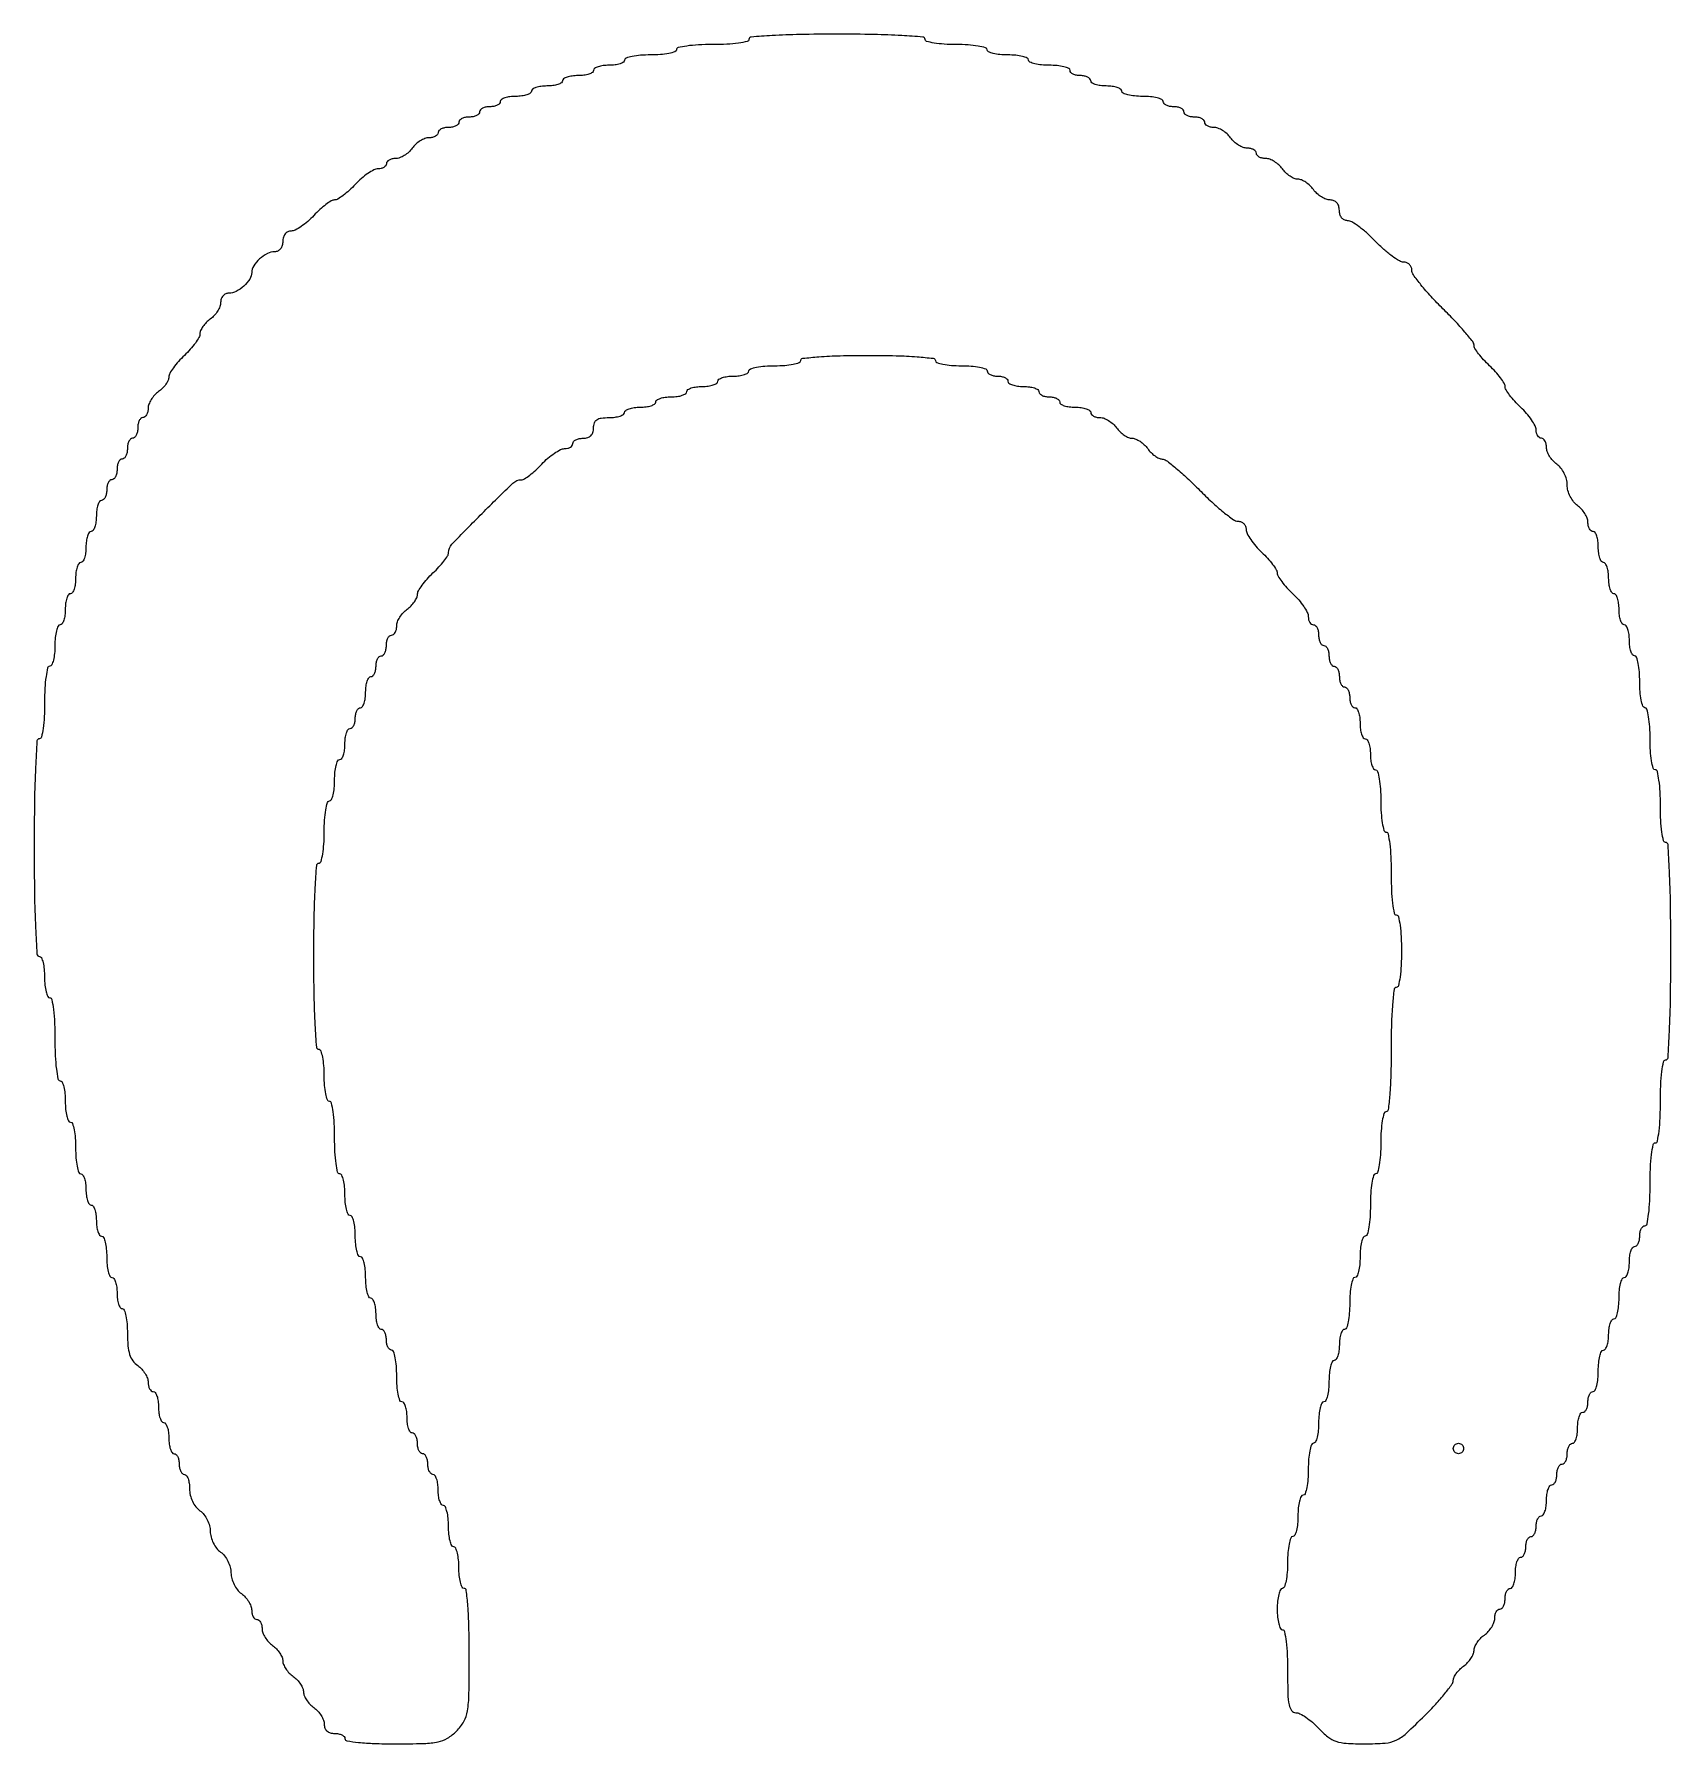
# Model space of a CAD drawing. Extents: x 0 to 316, y 0 to 330.
import ezdxf

# ---------------------------------------------------------------- set-up
doc = ezdxf.new("R2010")
doc.units = 0

msp = doc.modelspace()

# ---------------------------------------------------------------- linework, layer by layer
for points in [[(138, 329, -0.350432), (137.676067, 328.594567, -0.020168), (136, 328.285714, -0.022889), (133.756986, 328.069433, -0.01259), (131, 328, 0.01259), (128.243014, 327.930567, 0.022889), (126, 327.714286, 0.020168), (124.323933, 327.405433, 0.350432), (124, 327, -0.322437), (123.719449, 326.610183, -0.031449), (122.53125, 326.29375, -0.03053), (120.916554, 326.072205, -0.01883), (119, 326, 0.01883), (117.083446, 325.927795, 0.03053), (115.46875, 325.70625, 0.031449), (114.280551, 325.389817, 0.322437), (114, 325, -0.254951), (113.790443, 324.615738, -0.06271), (113.11875, 324.29375, -0.048861), (112.149251, 324.072766, -0.031626), (111, 324, 0.031626), (109.850749, 323.927234, 0.048861), (108.88125, 323.70625, 0.06271), (108.209557, 323.384262, 0.254951), (108, 323, -0.254951), (107.790443, 322.615738, -0.06271), (107.11875, 322.29375, -0.048861), (106.149251, 322.072766, -0.031626), (105, 322, 0.031626), (103.850749, 321.927234, 0.048861), (102.88125, 321.70625, 0.06271), (102.209557, 321.384262, 0.254951), (102, 321, -0.254951), (101.790443, 320.615738, -0.06271), (101.11875, 320.29375, -0.048861), (100.149251, 320.072766, -0.031626), (99, 320, 0.031626), (97.850749, 319.927234, 0.048861), (96.88125, 319.70625, 0.06271), (96.209557, 319.384262, 0.254951), (96, 319, -0.254951), (95.790443, 318.615738, -0.06271), (95.11875, 318.29375, -0.048861), (94.149251, 318.072766, -0.031626), (93, 318, 0.031626), (91.850749, 317.927234, 0.048861), (90.88125, 317.70625, 0.06271), (90.209557, 317.384262, 0.254951), (90, 317, -0.191087), (89.848523, 316.618118, -0.088204), (89.4125, 316.29375, -0.068025), (88.765418, 316.073693, -0.048028), (88, 316, 0.048028), (87.234582, 315.926307, 0.068025), (86.5875, 315.70625, 0.088204), (86.151477, 315.381882, 0.191087), (86, 315, -0.191087), (85.848523, 314.618118, -0.088204), (85.4125, 314.29375, -0.068025), (84.765418, 314.073693, -0.048028), (84, 314, 0.048028), (83.234582, 313.926307, 0.068025), (82.5875, 313.70625, 0.088204), (82.151477, 313.381882, 0.191087), (82, 313, -0.191087), (81.848523, 312.618118, -0.088204), (81.4125, 312.29375, -0.068025), (80.765418, 312.073693, -0.048028), (80, 312, 0.048028), (79.234582, 311.926307, 0.068025), (78.5875, 311.70625, 0.088204), (78.151477, 311.381882, 0.191087), (78, 311, -0.173062), (77.863853, 310.618433, -0.093597), (77.477348, 310.29375, -0.073949), (76.901422, 310.074067, -0.054248), (76.220759, 310, 0.091287), (75.434551, 309.855253, 0.047927), (74.540724, 309.4125, 0.045499), (73.683198, 308.765149, 0.052224), (73, 308, -0.052224), (72.316802, 307.234851, -0.045499), (71.459276, 306.5875, -0.047927), (70.565449, 306.144747, -0.091287), (69.779241, 306, 0.054248), (69.098578, 305.925933, 0.073949), (68.522652, 305.70625, 0.093597), (68.136147, 305.381567, 0.173062), (68, 305, -0.157245), (67.877012, 304.618598, -0.097302), (67.530355, 304.29375, -0.079313), (67.012593, 304.074449, -0.060662), (66.40121, 304, 0.11967), (65.602287, 303.806008, 0.030479), (64.448853, 303.11875, 0.029295), (63.190277, 302.14827, 0.026005), (62, 301, -0.019649), (60.83926, 299.851395, -0.024342), (59.669002, 298.88125, -0.023816), (58.631156, 298.177485, -0.137928), (58, 298, 0.137928), (57.368844, 297.822515, 0.023816), (56.330998, 297.11875, 0.024342), (55.16074, 296.148605, 0.019649), (54, 295, -0.026005), (52.809723, 293.85173, -0.029295), (51.551147, 292.88125, -0.030479), (50.397713, 292.193992, -0.11967), (49.59879, 292, 0.115224), (48.965234, 291.852034, 0.109827), (48.449849, 291.437264, 0.097142), (48.114867, 290.794913, 0.071878), (48, 290, -0.071973), (47.885957, 289.211839, -0.094927), (47.553571, 288.568182, -0.107897), (47.046083, 288.149448, -0.119287), (46.428571, 288, 0.120517), (45.016625, 287.654656, 0.063796), (43.527621, 286.620213, 0.064771), (42.37872, 285.274976, 0.145381), (42, 284, -0.145381), (41.62128, 282.725024, -0.064771), (40.472379, 281.379787, -0.063796), (38.983375, 280.345344, -0.120517), (37.571429, 280, 0.112461), (36.971971, 279.863441, 0.100177), (36.461607, 279.477348, 0.0943), (36.119199, 278.900137, 0.087061), (36, 278.220759, -0.091287), (35.855253, 277.434551, -0.047927), (35.4125, 276.540724, -0.045499), (34.765149, 275.683198, -0.052224), (34, 275, 0.041141), (33.234779, 274.346572, 0.041233), (32.5875, 273.577131, 0.044503), (32.14072, 272.811118, 0.11021), (32, 272.180451, -0.129236), (31.813981, 271.472788, -0.027097), (31.11875, 270.384005, -0.026729), (30.148438, 269.174, -0.022526), (29, 268, 0.022526), (27.851562, 266.826, 0.026729), (26.88125, 265.615995, 0.027097), (26.186019, 264.527212, 0.129236), (26, 263.819549, -0.11021), (25.85928, 263.188882, -0.044503), (25.4125, 262.422869, -0.041233), (24.765221, 261.653428, -0.041141), (24, 261, 0.052224), (23.234851, 260.316802, 0.045499), (22.5875, 259.459276, 0.047927), (22.144747, 258.565449, 0.091287), (22, 257.779241, -0.054248), (21.925933, 257.098578, -0.073949), (21.70625, 256.522652, -0.093597), (21.381567, 256.136147, -0.173062), (21, 256, 0.191087), (20.618118, 255.848523, 0.088204), (20.29375, 255.4125, 0.068025), (20.073693, 254.765418, 0.048028), (20, 254, -0.048028), (19.926307, 253.234582, -0.068025), (19.70625, 252.5875, -0.088204), (19.381882, 252.151477, -0.191087), (19, 252, 0.191087), (18.618118, 251.848523, 0.088204), (18.29375, 251.4125, 0.068025), (18.073693, 250.765418, 0.048028), (18, 250, -0.048028), (17.926307, 249.234582, -0.068025), (17.70625, 248.5875, -0.088204), (17.381882, 248.151477, -0.191087), (17, 248, 0.191087), (16.618118, 247.848523, 0.088204), (16.29375, 247.4125, 0.068025), (16.073693, 246.765418, 0.048028), (16, 246, -0.048028), (15.926307, 245.234582, -0.068025), (15.70625, 244.5875, -0.088204), (15.381882, 244.151477, -0.191087), (15, 244, 0.191087), (14.618118, 243.848523, 0.088204), (14.29375, 243.4125, 0.068025), (14.073693, 242.765418, 0.048028), (14, 242, -0.048028), (13.926307, 241.234582, -0.068025), (13.70625, 240.5875, -0.088204), (13.381882, 240.151477, -0.191087), (13, 240, 0.254951), (12.615738, 239.790443, 0.06271), (12.29375, 239.11875, 0.048861), (12.072766, 238.149251, 0.031626), (12, 237, -0.031626), (11.927234, 235.850749, -0.048861), (11.70625, 234.88125, -0.06271), (11.384262, 234.209557, -0.254951), (11, 234, 0.254951), (10.615738, 233.790443, 0.06271), (10.29375, 233.11875, 0.048861), (10.072766, 232.149251, 0.031626), (10, 231, -0.031626), (9.927234, 229.850749, -0.048861), (9.70625, 228.88125, -0.06271), (9.384262, 228.209557, -0.254951), (9, 228, 0.254951), (8.615738, 227.790443, 0.06271), (8.29375, 227.11875, 0.048861), (8.072766, 226.149251, 0.031626), (8, 225, -0.031626), (7.927234, 223.850749, -0.048861), (7.70625, 222.88125, -0.06271), (7.384262, 222.209557, -0.254951), (7, 222, 0.254951), (6.615738, 221.790443, 0.06271), (6.29375, 221.11875, 0.048861), (6.072766, 220.149251, 0.031626), (6, 219, -0.031626), (5.927234, 217.850749, -0.048861), (5.70625, 216.88125, -0.06271), (5.384262, 216.209557, -0.254951), (5, 216, 0.295869), (4.612873, 215.748945, 0.04382), (4.29375, 214.825, 0.037669), (4.07239, 213.532944, 0.023598), (4, 212, -0.023598), (3.92761, 210.467056, -0.037669), (3.70625, 209.175, -0.04382), (3.387127, 208.251055, -0.295869), (3, 208, 0.350432), (2.594567, 207.676067, 0.020168), (2.285714, 206, 0.022889), (2.069433, 203.756986, 0.01259), (2, 201, -0.01259), (1.930567, 198.243014, -0.022889), (1.714286, 196, -0.020168), (1.405433, 194.323933, -0.350432), (1, 194, 0.396085), (0.540626, 193.568385, 0.003677), (0.261905, 188.5, 0.008477), (0.061185, 181.948731, 0.003419), (0, 173, 0.003419), (0.061185, 164.051269, 0.008477), (0.261905, 157.5, 0.003677), (0.540626, 152.431615, 0.396085), (1, 152, -0.295869), (1.387127, 151.748945, -0.04382), (1.70625, 150.825, -0.037669), (1.92761, 149.532944, -0.023598), (2, 148, 0.023598), (2.07239, 146.467056, 0.037669), (2.29375, 145.175, 0.04382), (2.612873, 144.251055, 0.295869), (3, 144, -0.358912), (3.413821, 143.659026, -0.01702), (3.71875, 141.75, -0.020476), (3.932089, 139.198174, -0.010616), (4, 136, 0.010616), (4.067911, 132.801826, 0.020476), (4.28125, 130.25, 0.01702), (4.586179, 128.340974, 0.358912), (5, 128, -0.295869), (5.387127, 127.748945, -0.04382), (5.70625, 126.825, -0.037669), (5.92761, 125.532944, -0.023598), (6, 124, 0.023598), (6.07239, 122.467056, 0.037669), (6.29375, 121.175, 0.04382), (6.612873, 120.251055, 0.295869), (7, 120, -0.322437), (7.389817, 119.719449, -0.031449), (7.70625, 118.53125, -0.03053), (7.927795, 116.916554, -0.01883), (8, 115, 0.01883), (8.072205, 113.083446, 0.03053), (8.29375, 111.46875, 0.031449), (8.610183, 110.280551, 0.322437), (9, 110, -0.254951), (9.384262, 109.790443, -0.06271), (9.70625, 109.11875, -0.048861), (9.927234, 108.149251, -0.031626), (10, 107, 0.031626), (10.072766, 105.850749, 0.048861), (10.29375, 104.88125, 0.06271), (10.615738, 104.209557, 0.254951), (11, 104, -0.254951), (11.384262, 103.790443, -0.06271), (11.70625, 103.11875, -0.048861), (11.927234, 102.149251, -0.031626), (12, 101, 0.031626), (12.072766, 99.850749, 0.048861), (12.29375, 98.88125, 0.06271), (12.615738, 98.209557, 0.254951), (13, 98, -0.295869), (13.387127, 97.748945, -0.04382), (13.70625, 96.825, -0.037669), (13.92761, 95.532944, -0.023598), (14, 94, 0.023598), (14.07239, 92.467056, 0.037669), (14.29375, 91.175, 0.04382), (14.612873, 90.251055, 0.295869), (15, 90, -0.254951), (15.384262, 89.790443, -0.06271), (15.70625, 89.11875, -0.048861), (15.927234, 88.149251, -0.031626), (16, 87, 0.031626), (16.072766, 85.850749, 0.048861), (16.29375, 84.88125, 0.06271), (16.615738, 84.209557, 0.254951), (17, 84, -0.317469), (17.389251, 83.725148, -0.033741), (17.70625, 82.596098, -0.03187), (17.927764, 81.052633, -0.019709), (18, 79.220759, 0.020662), (18.099373, 76.817112, 0.057169), (18.430024, 75.159169, 0.079578), (19.042082, 73.953916, 0.079558), (20, 73, -0.052224), (20.765149, 72.316802, -0.045499), (21.4125, 71.459276, -0.047927), (21.855253, 70.565449, -0.091287), (22, 69.779241, 0.054248), (22.074067, 69.098578, 0.073949), (22.29375, 68.522652, 0.093597), (22.618433, 68.136147, 0.173062), (23, 68, -0.254951), (23.384262, 67.790443, -0.06271), (23.70625, 67.11875, -0.048861), (23.927234, 66.149251, -0.031626), (24, 65, 0.031626), (24.072766, 63.850749, 0.048861), (24.29375, 62.88125, 0.06271), (24.615738, 62.209557, 0.254951), (25, 62, -0.254951), (25.384262, 61.790443, -0.06271), (25.70625, 61.11875, -0.048861), (25.927234, 60.149251, -0.031626), (26, 59, 0.031626), (26.072766, 57.850749, 0.048861), (26.29375, 56.88125, 0.06271), (26.615738, 56.209557, 0.254951), (27, 56, -0.191087), (27.381882, 55.848523, -0.088204), (27.70625, 55.4125, -0.068025), (27.926307, 54.765418, -0.048028), (28, 54, 0.048028), (28.073693, 53.234582, 0.068025), (28.29375, 52.5875, 0.088204), (28.618118, 52.151477, 0.191087), (29, 52, -0.243162), (29.383655, 51.801694, -0.067924), (29.70625, 51.183598, -0.052207), (29.927099, 50.28529, -0.034201), (30, 49.220759, 0.058124), (30.141504, 48.007617, 0.052617), (30.559574, 46.815796, 0.054179), (31.200216, 45.772663, 0.071939), (32, 45, -0.071868), (32.766996, 44.259221, -0.048951), (33.413715, 43.231052, -0.048633), (33.852743, 42.087137, -0.067419), (34, 41, 0.067419), (34.147257, 39.912863, 0.048633), (34.586285, 38.768948, 0.048951), (35.233004, 37.740779, 0.071868), (36, 37, -0.071868), (36.766996, 36.259221, -0.048951), (37.413715, 35.231052, -0.048633), (37.852743, 34.087137, -0.067419), (38, 33, 0.067419), (38.147257, 31.912863, 0.048633), (38.586285, 30.768948, 0.048951), (39.233004, 29.740779, 0.071868), (40, 29, -0.052224), (40.765149, 28.316802, -0.045499), (41.4125, 27.459276, -0.047927), (41.855253, 26.565449, -0.091287), (42, 25.779241, 0.054248), (42.074067, 25.098578, 0.073949), (42.29375, 24.522652, 0.093597), (42.618433, 24.136147, 0.173062), (43, 24, -0.173062), (43.381567, 23.863853, -0.093597), (43.70625, 23.477348, -0.073949), (43.925933, 22.901422, -0.054248), (44, 22.220759, 0.091287), (44.144747, 21.434551, 0.047927), (44.5875, 20.540724, 0.045499), (45.234851, 19.683198, 0.052224), (46, 19, -0.046192), (46.765165, 18.333162, -0.043436), (47.4125, 17.524124, -0.046457), (47.857086, 16.700861, -0.100918), (48, 16, 0.100918), (48.142914, 15.299139, 0.046457), (48.5875, 14.475876, 0.043436), (49.234835, 13.666838, 0.046192), (50, 13, -0.046192), (50.765165, 12.333162, -0.043436), (51.4125, 11.524124, -0.046457), (51.857086, 10.700861, -0.100918), (52, 10, 0.100918), (52.142914, 9.299139, 0.046457), (52.5875, 8.475876, 0.043436), (53.234835, 7.666838, 0.046192), (54, 7, -0.052224), (54.765149, 6.316802, -0.045499), (55.4125, 5.459276, -0.047927), (55.855253, 4.565449, -0.091287), (56, 3.779241, 0.092492), (56.138119, 3.038974, 0.119268), (56.531019, 2.472405, 0.110654), (57.165611, 2.120235, 0.071679), (58, 2, -0.048028), (58.765418, 1.926307, -0.068025), (59.4125, 1.70625, -0.088204), (59.848523, 1.381882, -0.191087), (60, 1, 0.36875), (60.361981, 0.575919, 0.013325), (62.636364, 0.27619, 0.017573), (65.664763, 0.066169, 0.008525), (69.545455, 0, 0.006067), (75.274233, 0.069513, 0.044403), (77.997258, 0.378571, 0.086446), (79.809312, 1.090224, 0.059748), (81.545455, 2.454545, 0.069415), (82.94434, 4.306998, 0.086713), (83.652174, 6.339043, 0.036877), (83.942099, 9.607306, 0.003689), (84, 17.454545, 0.006145), (83.936007, 22.661523, 0.013742), (83.730072, 26.613636, 0.00879), (83.438203, 29.609382, 0.381004), (83, 30, -0.295869), (82.612873, 30.251055, -0.04382), (82.29375, 31.175, -0.037669), (82.07239, 32.467056, -0.023598), (82, 34, 0.023598), (81.92761, 35.532944, 0.037669), (81.70625, 36.825, 0.04382), (81.387127, 37.748945, 0.295869), (81, 38, -0.295869), (80.612873, 38.251055, -0.04382), (80.29375, 39.175, -0.037669), (80.07239, 40.467056, -0.023598), (80, 42, 0.023598), (79.92761, 43.532944, 0.037669), (79.70625, 44.825, 0.04382), (79.387127, 45.748945, 0.295869), (79, 46, -0.254951), (78.615738, 46.209557, -0.06271), (78.29375, 46.88125, -0.048861), (78.072766, 47.850749, -0.031626), (78, 49, 0.031626), (77.927234, 50.149251, 0.048861), (77.70625, 51.11875, 0.06271), (77.384262, 51.790443, 0.254951), (77, 52, -0.191087), (76.618118, 52.151477, -0.088204), (76.29375, 52.5875, -0.068025), (76.073693, 53.234582, -0.048028), (76, 54, 0.048028), (75.926307, 54.765418, 0.068025), (75.70625, 55.4125, 0.088204), (75.381882, 55.848523, 0.191087), (75, 56, -0.191087), (74.618118, 56.151477, -0.088204), (74.29375, 56.5875, -0.068025), (74.073693, 57.234582, -0.048028), (74, 58, 0.048028), (73.926307, 58.765418, 0.068025), (73.70625, 59.4125, 0.088204), (73.381882, 59.848523, 0.191087), (73, 60, -0.254951), (72.615738, 60.209557, -0.06271), (72.29375, 60.88125, -0.048861), (72.072766, 61.850749, -0.031626), (72, 63, 0.031626), (71.927234, 64.149251, 0.048861), (71.70625, 65.11875, 0.06271), (71.384262, 65.790443, 0.254951), (71, 66, -0.322437), (70.610183, 66.280551, -0.031449), (70.29375, 67.46875, -0.03053), (70.072205, 69.083446, -0.01883), (70, 71, 0.01883), (69.927795, 72.916554, 0.03053), (69.70625, 74.53125, 0.031449), (69.389817, 75.719449, 0.322437), (69, 76, -0.191087), (68.618118, 76.151477, -0.088204), (68.29375, 76.5875, -0.068025), (68.073693, 77.234582, -0.048028), (68, 78, 0.048028), (67.926307, 78.765418, 0.068025), (67.70625, 79.4125, 0.088204), (67.381882, 79.848523, 0.191087), (67, 80, -0.254951), (66.615738, 80.209557, -0.06271), (66.29375, 80.88125, -0.048861), (66.072766, 81.850749, -0.031626), (66, 83, 0.031626), (65.927234, 84.149251, 0.048861), (65.70625, 85.11875, 0.06271), (65.384262, 85.790443, 0.254951), (65, 86, -0.295869), (64.612873, 86.251055, -0.04382), (64.29375, 87.175, -0.037669), (64.07239, 88.467056, -0.023598), (64, 90, 0.023598), (63.92761, 91.532944, 0.037669), (63.70625, 92.825, 0.04382), (63.387127, 93.748945, 0.295869), (63, 94, -0.295869), (62.612873, 94.251055, -0.04382), (62.29375, 95.175, -0.037669), (62.07239, 96.467056, -0.023598), (62, 98, 0.023598), (61.92761, 99.532944, 0.037669), (61.70625, 100.825, 0.04382), (61.387127, 101.748945, 0.295869), (61, 102, -0.295869), (60.612873, 102.251055, -0.04382), (60.29375, 103.175, -0.037669), (60.07239, 104.467056, -0.023598), (60, 106, 0.023598), (59.92761, 107.532944, 0.037669), (59.70625, 108.825, 0.04382), (59.387127, 109.748945, 0.295869), (59, 110, -0.350432), (58.594567, 110.323933, -0.020168), (58.285714, 112, -0.022889), (58.069433, 114.243014, -0.01259), (58, 117, 0.01259), (57.930567, 119.756986, 0.022889), (57.714286, 122, 0.020168), (57.405433, 123.676067, 0.350432), (57, 124, -0.322437), (56.610183, 124.280551, -0.031449), (56.29375, 125.46875, -0.03053), (56.072205, 127.083446, -0.01883), (56, 129, 0.01883), (55.927795, 130.916554, 0.03053), (55.70625, 132.53125, 0.031449), (55.389817, 133.719449, 0.322437), (55, 134, -0.392481), (54.546244, 134.421038, -0.004817), (54.263889, 138.75, -0.009815), (54.061881, 144.379363, -0.00406), (54, 152, -0.00406), (54.061881, 159.620637, -0.009815), (54.263889, 165.25, -0.004817), (54.546244, 169.578962, -0.392481), (55, 170, 0.339565), (55.395008, 170.303225, 0.024068), (55.708333, 171.75, 0.025878), (55.928566, 173.683687, 0.015416), (56, 176, -0.015416), (56.071434, 178.316313, -0.025878), (56.291667, 180.25, -0.024068), (56.604992, 181.696775, -0.339565), (57, 182, 0.295869), (57.387127, 182.251055, 0.04382), (57.70625, 183.175, 0.037669), (57.92761, 184.467056, 0.023598), (58, 186, -0.023598), (58.07239, 187.532944, -0.037669), (58.29375, 188.825, -0.04382), (58.612873, 189.748945, -0.295869), (59, 190, 0.254951), (59.384262, 190.209557, 0.06271), (59.70625, 190.88125, 0.048861), (59.927234, 191.850749, 0.031626), (60, 193, -0.031626), (60.072766, 194.149251, -0.048861), (60.29375, 195.11875, -0.06271), (60.615738, 195.790443, -0.254951), (61, 196, 0.191087), (61.381882, 196.151477, 0.088204), (61.70625, 196.5875, 0.068025), (61.926307, 197.234582, 0.048028), (62, 198, -0.048028), (62.073693, 198.765418, -0.068025), (62.29375, 199.4125, -0.088204), (62.618118, 199.848523, -0.191087), (63, 200, 0.254951), (63.384262, 200.209557, 0.06271), (63.70625, 200.88125, 0.048861), (63.927234, 201.850749, 0.031626), (64, 203, -0.031626), (64.072766, 204.149251, -0.048861), (64.29375, 205.11875, -0.06271), (64.615738, 205.790443, -0.254951), (65, 206, 0.191087), (65.381882, 206.151477, 0.088204), (65.70625, 206.5875, 0.068025), (65.926307, 207.234582, 0.048028), (66, 208, -0.048028), (66.073693, 208.765418, -0.068025), (66.29375, 209.4125, -0.088204), (66.618118, 209.848523, -0.191087), (67, 210, 0.191087), (67.381882, 210.151477, 0.088204), (67.70625, 210.5875, 0.068025), (67.926307, 211.234582, 0.048028), (68, 212, -0.048028), (68.073693, 212.765418, -0.068025), (68.29375, 213.4125, -0.088204), (68.618118, 213.848523, -0.191087), (69, 214, 0.173062), (69.381567, 214.136147, 0.093597), (69.70625, 214.522652, 0.073949), (69.925933, 215.098578, 0.054248), (70, 215.779241, -0.091287), (70.144747, 216.565449, -0.047927), (70.5875, 217.459276, -0.045499), (71.234851, 218.316802, -0.052224), (72, 219, 0.041141), (72.765221, 219.653428, 0.041233), (73.4125, 220.422869, 0.044503), (73.85928, 221.188882, 0.11021), (74, 221.819549, -0.129236), (74.186019, 222.527212, -0.027097), (74.88125, 223.615995, -0.026729), (75.851562, 224.826, -0.022526), (77, 226, 0.01836), (78.148687, 227.154857, 0.02319), (79.11875, 228.307418, 0.022204), (79.827063, 229.323328, 0.142058), (80, 229.919728, -0.193995), (80.6627, 231.563484, -0.004735), (86.493861, 237.506139, -0.004735), (92.436516, 243.3373, -0.193995), (94.080272, 244, 0.142058), (94.676672, 244.172937, 0.022204), (95.692582, 244.88125, 0.02319), (96.845143, 245.851313, 0.01836), (98, 247, -0.026005), (99.190277, 248.14827, -0.029295), (100.448853, 249.11875, -0.030479), (101.602287, 249.806008, -0.11967), (102.40121, 250, 0.060662), (103.012593, 250.074449, 0.079313), (103.530355, 250.29375, 0.097302), (103.877012, 250.618598, 0.157245), (104, 251, -0.191087), (104.151477, 251.381882, -0.088204), (104.5875, 251.70625, -0.068025), (105.234582, 251.926307, -0.048028), (106, 252, 0.072254), (106.873159, 252.126841, 0.124864), (107.5, 252.5, 0.124864), (107.873159, 253.126841, 0.072254), (108, 254, -0.081208), (108.159458, 254.975317, -0.166173), (108.625, 255.583333, -0.116834), (109.499083, 255.907747, -0.030703), (111, 256, 0.031626), (112.149251, 256.072766, 0.048861), (113.11875, 256.29375, 0.06271), (113.790443, 256.615738, 0.254951), (114, 257, -0.254951), (114.209557, 257.384262, -0.06271), (114.88125, 257.70625, -0.048861), (115.850749, 257.927234, -0.031626), (117, 258, 0.031626), (118.149251, 258.072766, 0.048861), (119.11875, 258.29375, 0.06271), (119.790443, 258.615738, 0.254951), (120, 259, -0.254951), (120.209557, 259.384262, -0.06271), (120.88125, 259.70625, -0.048861), (121.850749, 259.927234, -0.031626), (123, 260, 0.031626), (124.149251, 260.072766, 0.048861), (125.11875, 260.29375, 0.06271), (125.790443, 260.615738, 0.254951), (126, 261, -0.254951), (126.209557, 261.384262, -0.06271), (126.88125, 261.70625, -0.048861), (127.850749, 261.927234, -0.031626), (129, 262, 0.031626), (130.149251, 262.072766, 0.048861), (131.11875, 262.29375, 0.06271), (131.790443, 262.615738, 0.254951), (132, 263, -0.254951), (132.209557, 263.384262, -0.06271), (132.88125, 263.70625, -0.048861), (133.850749, 263.927234, -0.031626), (135, 264, 0.031626), (136.149251, 264.072766, 0.048861), (137.11875, 264.29375, 0.06271), (137.790443, 264.615738, 0.254951), (138, 265, -0.322437), (138.280551, 265.389817, -0.031449), (139.46875, 265.70625, -0.03053), (141.083446, 265.927795, -0.01883), (143, 266, 0.01883), (144.916554, 266.072205, 0.03053), (146.53125, 266.29375, 0.031449), (147.719449, 266.610183, 0.322437), (148, 267, -0.382355), (148.393988, 267.439891, -0.008303), (151.5, 267.730769, -0.0133), (155.591966, 267.93625, -0.005894), (161, 268, -0.005894), (166.408034, 267.93625, -0.0133), (170.5, 267.730769, -0.008303), (173.606012, 267.439891, -0.382355), (174, 267, 0.322437), (174.280551, 266.610183, 0.031449), (175.46875, 266.29375, 0.03053), (177.083446, 266.072205, 0.01883), (179, 266, -0.01883), (180.916554, 265.927795, -0.03053), (182.53125, 265.70625, -0.031449), (183.719449, 265.389817, -0.322437), (184, 265, 0.191087), (184.151477, 264.618118, 0.088204), (184.5875, 264.29375, 0.068025), (185.234582, 264.073693, 0.048028), (186, 264, -0.048028), (186.765418, 263.926307, -0.068025), (187.4125, 263.70625, -0.088204), (187.848523, 263.381882, -0.191087), (188, 263, 0.254951), (188.209557, 262.615738, 0.06271), (188.88125, 262.29375, 0.048861), (189.850749, 262.072766, 0.031626), (191, 262, -0.031626), (192.149251, 261.927234, -0.048861), (193.11875, 261.70625, -0.06271), (193.790443, 261.384262, -0.254951), (194, 261, 0.191087), (194.151477, 260.618118, 0.088204), (194.5875, 260.29375, 0.068025), (195.234582, 260.073693, 0.048028), (196, 260, -0.048028), (196.765418, 259.926307, -0.068025), (197.4125, 259.70625, -0.088204), (197.848523, 259.381882, -0.191087), (198, 259, 0.254951), (198.209557, 258.615738, 0.06271), (198.88125, 258.29375, 0.048861), (199.850749, 258.072766, 0.031626), (201, 258, -0.031626), (202.149251, 257.927234, -0.048861), (203.11875, 257.70625, -0.06271), (203.790443, 257.384262, -0.254951), (204, 257, 0.173062), (204.136147, 256.618433, 0.093597), (204.522652, 256.29375, 0.073949), (205.098578, 256.074067, 0.054248), (205.779241, 256, -0.091287), (206.565449, 255.855253, -0.047927), (207.459276, 255.4125, -0.045499), (208.316802, 254.765149, -0.052224), (209, 254, 0.046192), (209.666838, 253.234835, 0.043436), (210.475876, 252.5875, 0.046457), (211.299139, 252.142914, 0.100918), (212, 252, -0.100918), (212.700861, 251.857086, -0.046457), (213.524124, 251.4125, -0.043436), (214.333162, 250.765165, -0.046192), (215, 250, 0.03991), (215.6502, 249.23476, 0.040626), (216.410117, 248.5875, 0.043909), (217.162439, 248.140067, 0.112668), (217.776139, 248, -0.163751), (218.562671, 247.735312, -0.010968), (220.448679, 246.2375, -0.014866), (222.646809, 244.298509, -0.010536), (225, 242, 0.012258), (227.369152, 239.70179, 0.016833), (229.616169, 237.7625, 0.01356), (231.549988, 236.28861, 0.15731), (232.44462, 236, -0.101887), (233.03815, 235.877786, -0.098571), (233.543107, 235.530355, -0.097249), (233.881419, 235.011436, -0.096261), (234, 234.40121, 0.11967), (234.193992, 233.602287, 0.030479), (234.88125, 232.448853, 0.029295), (235.85173, 231.190277, 0.026005), (237, 230, -0.019649), (238.148605, 228.83926, -0.024342), (239.11875, 227.669002, -0.023816), (239.822515, 226.631156, -0.137928), (240, 226, 0.137928), (240.177485, 225.368844, 0.023816), (240.88125, 224.330998, 0.024342), (241.851395, 223.16074, 0.019649), (243, 222, -0.026005), (244.14827, 220.809723, -0.029295), (245.11875, 219.551147, -0.030479), (245.806008, 218.397713, -0.11967), (246, 217.59879, 0.060662), (246.074449, 216.987407, 0.079313), (246.29375, 216.469645, 0.097302), (246.618598, 216.122988, 0.157245), (247, 216, -0.191087), (247.381882, 215.848523, -0.088204), (247.70625, 215.4125, -0.068025), (247.926307, 214.765418, -0.048028), (248, 214, 0.048028), (248.073693, 213.234582, 0.068025), (248.29375, 212.5875, 0.088204), (248.618118, 212.151477, 0.191087), (249, 212, -0.191087), (249.381882, 211.848523, -0.088204), (249.70625, 211.4125, -0.068025), (249.926307, 210.765418, -0.048028), (250, 210, 0.048028), (250.073693, 209.234582, 0.068025), (250.29375, 208.5875, 0.088204), (250.618118, 208.151477, 0.191087), (251, 208, -0.191087), (251.381882, 207.848523, -0.088204), (251.70625, 207.4125, -0.068025), (251.926307, 206.765418, -0.048028), (252, 206, 0.048028), (252.073693, 205.234582, 0.068025), (252.29375, 204.5875, 0.088204), (252.618118, 204.151477, 0.191087), (253, 204, -0.191087), (253.381882, 203.848523, -0.088204), (253.70625, 203.4125, -0.068025), (253.926307, 202.765418, -0.048028), (254, 202, 0.048028), (254.073693, 201.234582, 0.068025), (254.29375, 200.5875, 0.088204), (254.618118, 200.151477, 0.191087), (255, 200, -0.254951), (255.384262, 199.790443, -0.06271), (255.70625, 199.11875, -0.048861), (255.927234, 198.149251, -0.031626), (256, 197, 0.031626), (256.072766, 195.850749, 0.048861), (256.29375, 194.88125, 0.06271), (256.615738, 194.209557, 0.254951), (257, 194, -0.254951), (257.384262, 193.790443, -0.06271), (257.70625, 193.11875, -0.048861), (257.927234, 192.149251, -0.031626), (258, 191, 0.031626), (258.072766, 189.850749, 0.048861), (258.29375, 188.88125, 0.06271), (258.615738, 188.209557, 0.254951), (259, 188, -0.339565), (259.395008, 187.696775, -0.024068), (259.708333, 186.25, -0.025878), (259.928566, 184.316313, -0.015416), (260, 182, 0.015416), (260.071434, 179.683687, 0.025878), (260.291667, 177.75, 0.024068), (260.604992, 176.303225, 0.339565), (261, 176, -0.358912), (261.413821, 175.659026, -0.01702), (261.71875, 173.75, -0.020476), (261.932089, 171.198174, -0.010616), (262, 168, 0.010616), (262.067911, 164.801826, 0.020476), (262.28125, 162.25, 0.01702), (262.586179, 160.340974, 0.358912), (263, 160, -0.350432), (263.405433, 159.676067, -0.020168), (263.714286, 158, -0.022889), (263.930567, 155.756986, -0.01259), (264, 153, -0.01259), (263.930567, 150.243014, -0.022889), (263.714286, 148, -0.020168), (263.405433, 146.323933, -0.350432), (263, 146, 0.379241), (262.563953, 145.613708, 0.00943), (262.270833, 142.75, 0.014311), (262.064309, 138.96574, 0.006475), (262, 134, -0.006475), (261.935691, 129.03426, -0.014311), (261.729167, 125.25, -0.00943), (261.436047, 122.386292, -0.379241), (261, 122, 0.339565), (260.604992, 121.696775, 0.024068), (260.291667, 120.25, 0.025878), (260.071434, 118.316313, 0.015416), (260, 116, -0.015416), (259.928566, 113.683687, -0.025878), (259.708333, 111.75, -0.024068), (259.395008, 110.303225, -0.339565), (259, 110, 0.339565), (258.604992, 109.696775, 0.024068), (258.291667, 108.25, 0.025878), (258.071434, 106.316313, 0.015416), (258, 104, -0.015416), (257.928566, 101.683687, -0.025878), (257.708333, 99.75, -0.024068), (257.395008, 98.303225, -0.339565), (257, 98, 0.295869), (256.612873, 97.748945, 0.04382), (256.29375, 96.825, 0.037669), (256.07239, 95.532944, 0.023598), (256, 94, -0.023598), (255.92761, 92.467056, -0.037669), (255.70625, 91.175, -0.04382), (255.387127, 90.251055, -0.295869), (255, 90, 0.322437), (254.610183, 89.719449, 0.031449), (254.29375, 88.53125, 0.03053), (254.072205, 86.916554, 0.01883), (254, 85, -0.01883), (253.927795, 83.083446, -0.03053), (253.70625, 81.46875, -0.031449), (253.389817, 80.280551, -0.322437), (253, 80, 0.254951), (252.615738, 79.790443, 0.06271), (252.29375, 79.11875, 0.048861), (252.072766, 78.149251, 0.031626), (252, 77, -0.031626), (251.927234, 75.850749, -0.048861), (251.70625, 74.88125, -0.06271), (251.384262, 74.209557, -0.254951), (251, 74, 0.295869), (250.612873, 73.748945, 0.04382), (250.29375, 72.825, 0.037669), (250.07239, 71.532944, 0.023598), (250, 70, -0.023598), (249.92761, 68.467056, -0.037669), (249.70625, 67.175, -0.04382), (249.387127, 66.251055, -0.295869), (249, 66, 0.295869), (248.612873, 65.748945, 0.04382), (248.29375, 64.825, 0.037669), (248.07239, 63.532944, 0.023598), (248, 62, -0.023598), (247.92761, 60.467056, -0.037669), (247.70625, 59.175, -0.04382), (247.387127, 58.251055, -0.295869), (247, 58, 0.322437), (246.610183, 57.719449, 0.031449), (246.29375, 56.53125, 0.03053), (246.072205, 54.916554, 0.01883), (246, 53, -0.01883), (245.927795, 51.083446, -0.03053), (245.70625, 49.46875, -0.031449), (245.389817, 48.280551, -0.322437), (245, 48, 0.295869), (244.612873, 47.748945, 0.04382), (244.29375, 46.825, 0.037669), (244.07239, 45.532944, 0.023598), (244, 44, -0.023598), (243.92761, 42.467056, -0.037669), (243.70625, 41.175, -0.04382), (243.387127, 40.251055, -0.295869), (243, 40, 0.322437), (242.610183, 39.719449, 0.031449), (242.29375, 38.53125, 0.03053), (242.072205, 36.916554, 0.01883), (242, 35, -0.01883), (241.927795, 33.083446, -0.03053), (241.70625, 31.46875, -0.031449), (241.389817, 30.280551, -0.322437), (241, 30, 0.295869), (240.612873, 29.748945, 0.04382), (240.29375, 28.825, 0.037669), (240.07239, 27.532944, 0.023598), (240, 26, 0.023598), (240.07239, 24.467056, 0.037669), (240.29375, 23.175, 0.04382), (240.612873, 22.251055, 0.295869), (241, 22, -0.358912), (241.413821, 21.659026, -0.01702), (241.71875, 19.75, -0.020476), (241.932089, 17.198174, -0.010616), (242, 14, 0.006572), (242.056964, 9.666017, 0.042767), (242.299962, 7.500946, 0.111718), (242.788796, 6.405616, 0.236391), (243.59879, 6, -0.11967), (244.397713, 5.806008, -0.030479), (245.551147, 5.11875, -0.029295), (246.809723, 4.14827, -0.026005), (248, 3, 0.03528), (249.787381, 1.33853, 0.088741), (251.341067, 0.487006, 0.067098), (253.345398, 0.10082, 0.014088), (256.922949, 0, 0.018199), (260.85212, 0.143062, 0.092378), (262.9617, 0.697532, 0.076097), (264.915536, 2.014681, 0.010086), (268.521739, 5.478261, 0.011035), (270.620271, 7.67152, 0.015403), (272.390761, 9.729445, 0.011735), (273.750486, 11.495287, 0.159513), (274, 12.257502, -0.114638), (274.139519, 12.858027, -0.043412), (274.5875, 13.599765, -0.040133), (275.234743, 14.352301, -0.038953), (276, 15, 0.046192), (276.765165, 15.666838, 0.043436), (277.4125, 16.475876, 0.046457), (277.857086, 17.299139, 0.100918), (278, 18, -0.100918), (278.142914, 18.700861, -0.046457), (278.5875, 19.524124, -0.043436), (279.234835, 20.333162, -0.046192), (280, 21, 0.052224), (280.765149, 21.683198, 0.045499), (281.4125, 22.540724, 0.047927), (281.855253, 23.434551, 0.091287), (282, 24.220759, -0.054248), (282.074067, 24.901422, -0.073949), (282.29375, 25.477348, -0.093597), (282.618433, 25.863853, -0.173062), (283, 26, 0.191087), (283.381882, 26.151477, 0.088204), (283.70625, 26.5875, 0.068025), (283.926307, 27.234582, 0.048028), (284, 28, -0.048028), (284.073693, 28.765418, -0.068025), (284.29375, 29.4125, -0.088204), (284.618118, 29.848523, -0.191087), (285, 30, 0.254951), (285.384262, 30.209557, 0.06271), (285.70625, 30.88125, 0.048861), (285.927234, 31.850749, 0.031626), (286, 33, -0.031626), (286.072766, 34.149251, -0.048861), (286.29375, 35.11875, -0.06271), (286.615738, 35.790443, -0.254951), (287, 36, 0.191087), (287.381882, 36.151477, 0.088204), (287.70625, 36.5875, 0.068025), (287.926307, 37.234582, 0.048028), (288, 38, -0.048028), (288.073693, 38.765418, -0.068025), (288.29375, 39.4125, -0.088204), (288.618118, 39.848523, -0.191087), (289, 40, 0.191087), (289.381882, 40.151477, 0.088204), (289.70625, 40.5875, 0.068025), (289.926307, 41.234582, 0.048028), (290, 42, -0.048028), (290.073693, 42.765418, -0.068025), (290.29375, 43.4125, -0.088204), (290.618118, 43.848523, -0.191087), (291, 44, 0.254951), (291.384262, 44.209557, 0.06271), (291.70625, 44.88125, 0.048861), (291.927234, 45.850749, 0.031626), (292, 47, -0.031626), (292.072766, 48.149251, -0.048861), (292.29375, 49.11875, -0.06271), (292.615738, 49.790443, -0.254951), (293, 50, 0.191087), (293.381882, 50.151477, 0.088204), (293.70625, 50.5875, 0.068025), (293.926307, 51.234582, 0.048028), (294, 52, -0.048028), (294.073693, 52.765418, -0.068025), (294.29375, 53.4125, -0.088204), (294.618118, 53.848523, -0.191087), (295, 54, 0.191087), (295.381882, 54.151477, 0.088204), (295.70625, 54.5875, 0.068025), (295.926307, 55.234582, 0.048028), (296, 56, -0.048028), (296.073693, 56.765418, -0.068025), (296.29375, 57.4125, -0.088204), (296.618118, 57.848523, -0.191087), (297, 58, 0.254951), (297.384262, 58.209557, 0.06271), (297.70625, 58.88125, 0.048861), (297.927234, 59.850749, 0.031626), (298, 61, -0.031626), (298.072766, 62.149251, -0.048861), (298.29375, 63.11875, -0.06271), (298.615738, 63.790443, -0.254951), (299, 64, 0.191087), (299.381882, 64.151477, 0.088204), (299.70625, 64.5875, 0.068025), (299.926307, 65.234582, 0.048028), (300, 66, -0.048028), (300.073693, 66.765418, -0.068025), (300.29375, 67.4125, -0.088204), (300.618118, 67.848523, -0.191087), (301, 68, 0.295869), (301.387127, 68.251055, 0.04382), (301.70625, 69.175, 0.037669), (301.92761, 70.467056, 0.023598), (302, 72, -0.023598), (302.07239, 73.532944, -0.037669), (302.29375, 74.825, -0.04382), (302.612873, 75.748945, -0.295869), (303, 76, 0.254951), (303.384262, 76.209557, 0.06271), (303.70625, 76.88125, 0.048861), (303.927234, 77.850749, 0.031626), (304, 79, -0.031626), (304.072766, 80.149251, -0.048861), (304.29375, 81.11875, -0.06271), (304.615738, 81.790443, -0.254951), (305, 82, 0.295869), (305.387127, 82.251055, 0.04382), (305.70625, 83.175, 0.037669), (305.92761, 84.467056, 0.023598), (306, 86, -0.023598), (306.07239, 87.532944, -0.037669), (306.29375, 88.825, -0.04382), (306.612873, 89.748945, -0.295869), (307, 90, 0.254951), (307.384262, 90.209557, 0.06271), (307.70625, 90.88125, 0.048861), (307.927234, 91.850749, 0.031626), (308, 93, -0.031626), (308.072766, 94.149251, -0.048861), (308.29375, 95.11875, -0.06271), (308.615738, 95.790443, -0.254951), (309, 96, 0.191087), (309.381882, 96.151477, 0.088204), (309.70625, 96.5875, 0.068025), (309.926307, 97.234582, 0.048028), (310, 98, -0.048028), (310.073693, 98.765418, -0.068025), (310.29375, 99.4125, -0.088204), (310.618118, 99.848523, -0.191087), (311, 100, 0.358912), (311.413821, 100.340974, 0.01702), (311.71875, 102.25, 0.020476), (311.932089, 104.801826, 0.010616), (312, 108, -0.010616), (312.067911, 111.198174, -0.020476), (312.28125, 113.75, -0.01702), (312.586179, 115.659026, -0.358912), (313, 116, 0.358912), (313.413821, 116.340974, 0.01702), (313.71875, 118.25, 0.020476), (313.932089, 120.801826, 0.010616), (314, 124, -0.010616), (314.067911, 127.198174, -0.020476), (314.28125, 129.75, -0.01702), (314.586179, 131.659026, -0.358912), (315, 132, 0.396085), (315.459374, 132.431615, 0.003677), (315.738095, 137.5, 0.008477), (315.938815, 144.051269, 0.003419), (316, 153, 0.003419), (315.938815, 161.948731, 0.008477), (315.738095, 168.5, 0.003677), (315.459374, 173.568385, 0.396085), (315, 174, -0.350432), (314.594567, 174.323933, -0.020168), (314.285714, 176, -0.022889), (314.069433, 178.243014, -0.01259), (314, 181, 0.01259), (313.930567, 183.756986, 0.022889), (313.714286, 186, 0.020168), (313.405433, 187.676067, 0.350432), (313, 188, -0.339565), (312.604992, 188.303225, -0.024068), (312.291667, 189.75, -0.025878), (312.071434, 191.683687, -0.015416), (312, 194, 0.015416), (311.928566, 196.316313, 0.025878), (311.708333, 198.25, 0.024068), (311.395008, 199.696775, 0.339565), (311, 200, -0.322437), (310.610183, 200.280551, -0.031449), (310.29375, 201.46875, -0.03053), (310.072205, 203.083446, -0.01883), (310, 205, 0.01883), (309.927795, 206.916554, 0.03053), (309.70625, 208.53125, 0.031449), (309.389817, 209.719449, 0.322437), (309, 210, -0.254951), (308.615738, 210.209557, -0.06271), (308.29375, 210.88125, -0.048861), (308.072766, 211.850749, -0.031626), (308, 213, 0.031626), (307.927234, 214.149251, 0.048861), (307.70625, 215.11875, 0.06271), (307.384262, 215.790443, 0.254951), (307, 216, -0.254951), (306.615738, 216.209557, -0.06271), (306.29375, 216.88125, -0.048861), (306.072766, 217.850749, -0.031626), (306, 219, 0.031626), (305.927234, 220.149251, 0.048861), (305.70625, 221.11875, 0.06271), (305.384262, 221.790443, 0.254951), (305, 222, -0.254951), (304.615738, 222.209557, -0.06271), (304.29375, 222.88125, -0.048861), (304.072766, 223.850749, -0.031626), (304, 225, 0.031626), (303.927234, 226.149251, 0.048861), (303.70625, 227.11875, 0.06271), (303.384262, 227.790443, 0.254951), (303, 228, -0.254951), (302.615738, 228.209557, -0.06271), (302.29375, 228.88125, -0.048861), (302.072766, 229.850749, -0.031626), (302, 231, 0.031626), (301.927234, 232.149251, 0.048861), (301.70625, 233.11875, 0.06271), (301.384262, 233.790443, 0.254951), (301, 234, -0.173062), (300.618433, 234.136147, -0.093597), (300.29375, 234.522652, -0.073949), (300.074067, 235.098578, -0.054248), (300, 235.779241, 0.091287), (299.855253, 236.565449, 0.047927), (299.4125, 237.459276, 0.045499), (298.765149, 238.316802, 0.052224), (298, 239, -0.071868), (297.233004, 239.740779, -0.048951), (296.586285, 240.768948, -0.048633), (296.147257, 241.912863, -0.067419), (296, 243, 0.067419), (295.852743, 244.087137, 0.048633), (295.413715, 245.231052, 0.048951), (294.766996, 246.259221, 0.071868), (294, 247, -0.052224), (293.234851, 247.683198, -0.045499), (292.5875, 248.540724, -0.047927), (292.144747, 249.434551, -0.091287), (292, 250.220759, 0.054248), (291.925933, 250.901422, 0.073949), (291.70625, 251.477348, 0.093597), (291.381567, 251.863853, 0.173062), (291, 252, -0.157245), (290.618598, 252.122988, -0.097302), (290.29375, 252.469645, -0.079313), (290.074449, 252.987407, -0.060662), (290, 253.59879, 0.11967), (289.806008, 254.397713, 0.030479), (289.11875, 255.551147, 0.029295), (288.14827, 256.809723, 0.026005), (287, 258, -0.019649), (285.851395, 259.16074, -0.024342), (284.88125, 260.330998, -0.023816), (284.177485, 261.368844, -0.137928), (284, 262, 0.137928), (283.822515, 262.631156, 0.023816), (283.11875, 263.669002, 0.024342), (282.148605, 264.83926, 0.019649), (281, 266, -0.018953), (279.851351, 267.157557, -0.023726), (278.88125, 268.318246, -0.022956), (278.17509, 269.344167, -0.140141), (278, 269.95659, 0.169131), (277.758075, 270.651331, 0.008848), (276.2375, 272.501687, 0.013164), (274.298768, 274.659809, 0.009123), (272, 277, -0.012258), (269.70179, 279.369152, -0.016833), (267.7625, 281.616169, -0.01356), (266.28861, 283.549988, -0.15731), (266, 284.44462, 0.10055), (265.879417, 285.038179, 0.098288), (265.536345, 285.543107, 0.097582), (265.024012, 285.881344, 0.097547), (264.421599, 286, -0.136971), (263.582888, 286.234152, -0.02279), (262.177914, 287.175, -0.023529), (260.587134, 288.468494, -0.018915), (259, 290, 0.018915), (257.412866, 291.531506, 0.023529), (255.822086, 292.825, 0.02279), (254.417112, 293.765848, 0.136971), (253.578401, 294, -0.118234), (252.956804, 294.149072, -0.108403), (252.4473, 294.566776, -0.095496), (252.114253, 295.210097, -0.071947), (252, 296, 0.071679), (251.879765, 296.834389, 0.110654), (251.527595, 297.468981, 0.119268), (250.961026, 297.861881, 0.092492), (250.220759, 298, -0.091287), (249.434551, 298.144747, -0.047927), (248.540724, 298.5875, -0.045499), (247.683198, 299.234851, -0.052224), (247, 300, 0.046192), (246.333162, 300.765165, 0.043436), (245.524124, 301.4125, 0.046457), (244.700861, 301.857086, 0.100918), (244, 302, -0.100918), (243.299139, 302.142914, -0.046457), (242.475876, 302.5875, -0.043436), (241.666838, 303.234835, -0.046192), (241, 304, 0.052224), (240.316802, 304.765149, 0.045499), (239.459276, 305.4125, 0.047927), (238.565449, 305.855253, 0.091287), (237.779241, 306, -0.054248), (237.098578, 306.074067, -0.073949), (236.522652, 306.29375, -0.093597), (236.136147, 306.618433, -0.173062), (236, 307, 0.173062), (235.863853, 307.381567, 0.093597), (235.477348, 307.70625, 0.073949), (234.901422, 307.925933, 0.054248), (234.220759, 308, -0.091287), (233.434551, 308.144747, -0.047927), (232.540724, 308.5875, -0.045499), (231.683198, 309.234851, -0.052224), (231, 310, 0.052224), (230.316802, 310.765149, 0.045499), (229.459276, 311.4125, 0.047927), (228.565449, 311.855253, 0.091287), (227.779241, 312, -0.054248), (227.098578, 312.074067, -0.073949), (226.522652, 312.29375, -0.093597), (226.136147, 312.618433, -0.173062), (226, 313, 0.191087), (225.848523, 313.381882, 0.088204), (225.4125, 313.70625, 0.068025), (224.765418, 313.926307, 0.048028), (224, 314, -0.048028), (223.234582, 314.073693, -0.068025), (222.5875, 314.29375, -0.088204), (222.151477, 314.618118, -0.191087), (222, 315, 0.191087), (221.848523, 315.381882, 0.088204), (221.4125, 315.70625, 0.068025), (220.765418, 315.926307, 0.048028), (220, 316, -0.048028), (219.234582, 316.073693, -0.068025), (218.5875, 316.29375, -0.088204), (218.151477, 316.618118, -0.191087), (218, 317, 0.295869), (217.748945, 317.387127, 0.04382), (216.825, 317.70625, 0.037669), (215.532944, 317.92761, 0.023598), (214, 318, -0.023598), (212.467056, 318.07239, -0.037669), (211.175, 318.29375, -0.04382), (210.251055, 318.612873, -0.295869), (210, 319, 0.254951), (209.790443, 319.384262, 0.06271), (209.11875, 319.70625, 0.048861), (208.149251, 319.927234, 0.031626), (207, 320, -0.031626), (205.850749, 320.072766, -0.048861), (204.88125, 320.29375, -0.06271), (204.209557, 320.615738, -0.254951), (204, 321, 0.191087), (203.848523, 321.381882, 0.088204), (203.4125, 321.70625, 0.068025), (202.765418, 321.926307, 0.048028), (202, 322, -0.048028), (201.234582, 322.073693, -0.068025), (200.5875, 322.29375, -0.088204), (200.151477, 322.618118, -0.191087), (200, 323, 0.295869), (199.748945, 323.387127, 0.04382), (198.825, 323.70625, 0.037669), (197.532944, 323.92761, 0.023598), (196, 324, -0.023598), (194.467056, 324.07239, -0.037669), (193.175, 324.29375, -0.04382), (192.251055, 324.612873, -0.295869), (192, 325, 0.295869), (191.748945, 325.387127, 0.04382), (190.825, 325.70625, 0.037669), (189.532944, 325.92761, 0.023598), (188, 326, -0.023598), (186.467056, 326.07239, -0.037669), (185.175, 326.29375, -0.04382), (184.251055, 326.612873, -0.295869), (184, 327, 0.339565), (183.696775, 327.395008, 0.024068), (182.25, 327.708333, 0.025878), (180.316313, 327.928566, 0.015416), (178, 328, -0.015416), (175.683687, 328.071434, -0.025878), (173.75, 328.291667, -0.024068), (172.303225, 328.604992, -0.339565), (172, 329, 0.390967), (171.583236, 329.451521, 0.005315), (167.5, 329.735294, 0.010359), (162.178008, 329.937833, 0.00433), (155, 330, 0.00433), (147.821992, 329.937833, 0.010359), (142.5, 329.735294, 0.005315), (138.416764, 329.451521, 0.390967)], [(276, 57, -0.099038), (275.923658, 56.618362, -0.097945), (275.70625, 56.29375, -0.097945), (275.381638, 56.076342, -0.099038), (275, 56, -0.099038), (274.618362, 56.076342, -0.097945), (274.29375, 56.29375, -0.097945), (274.076342, 56.618362, -0.099038), (274, 57, -0.099038), (274.076342, 57.381638, -0.097945), (274.29375, 57.70625, -0.097945), (274.618362, 57.923658, -0.099038), (275, 58, -0.099038), (275.381638, 57.923658, -0.097945), (275.70625, 57.70625, -0.097945), (275.923658, 57.381638, -0.099038)]]:
    msp.add_lwpolyline(points, format="xyb", close=True)

doc.saveas('drawing.dxf')
